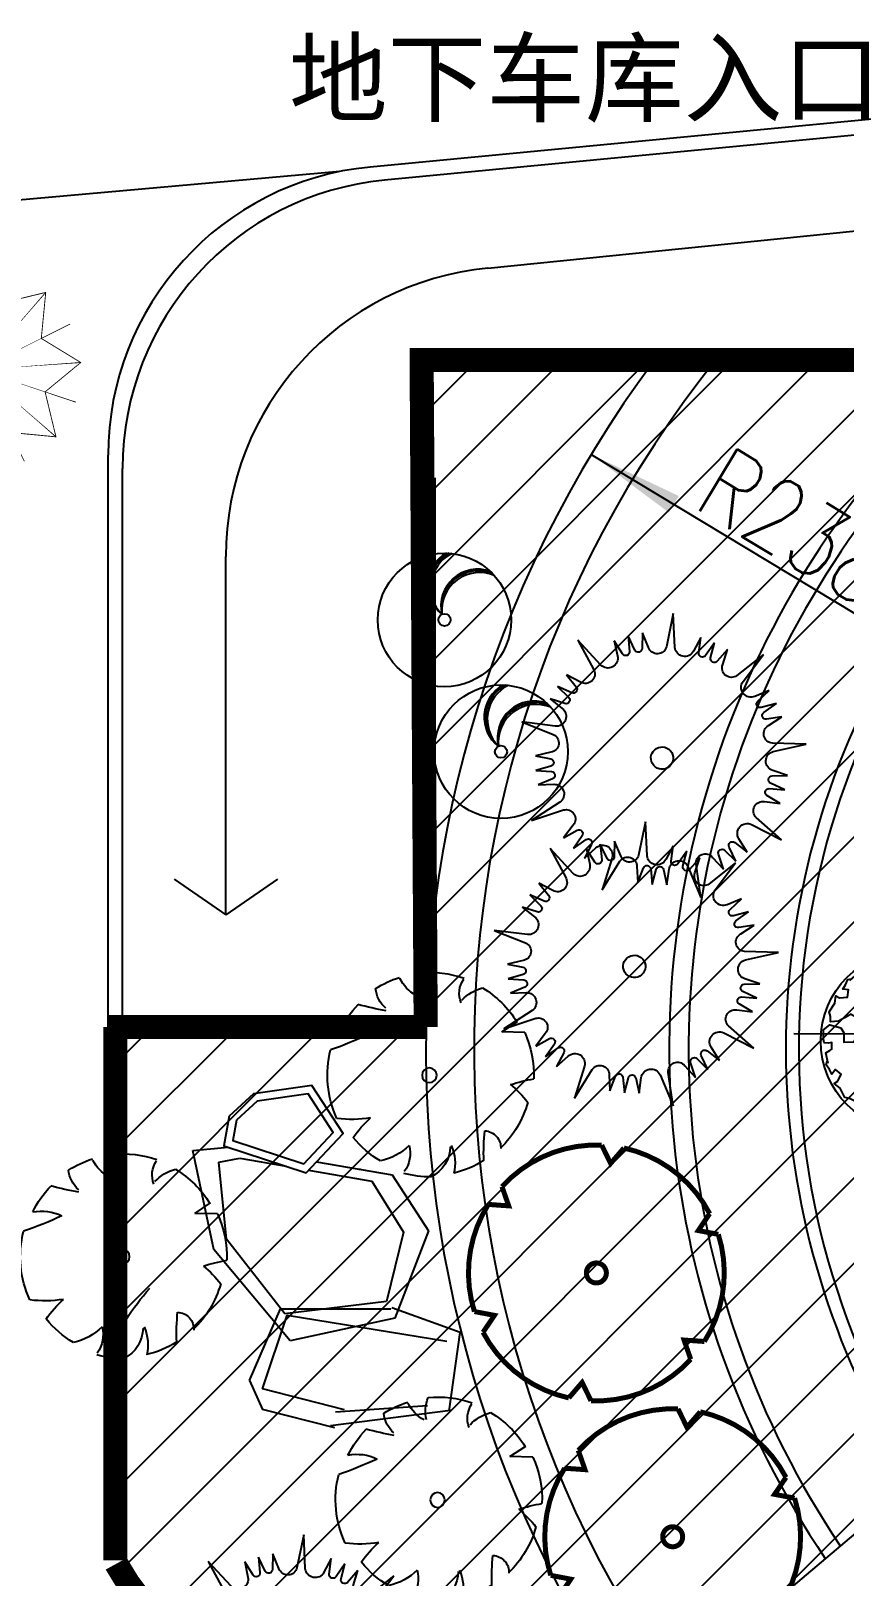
# Model space of a CAD drawing. Extents: x 116619 to 413619, y -387877 to -177877.
# Drawn here: x 233339 to 250200, y -293480 to -261460 of the extents above; entities that cross this region are included whole.
import ezdxf

# ---------------------------------------------------------------- set-up
doc = ezdxf.new("R2010")
doc.units = 0
doc.header["$LTSCALE"] = 35
doc.header["$MEASUREMENT"] = 0
doc.linetypes.add('DASH_200', pattern=[0.7, 0.5, -0.2])
doc.linetypes.add('DASH_300', pattern=[1.05, 0.75, -0.3])
doc.layers.get('0').update_dxf_attribs({"linetype": 'CONTINUOUS'})
for name, color, linetype in [('FU', 7, 'CONTINUOUS'), ('GUAN1', 22, 'CONTINUOUS'), ('LA-ROCKS', 42, 'CONTINUOUS'), ('LAYER1', 160, 'CONTINUOUS'), ('LAYER5', 23, 'CONTINUOUS'), ('LVHUA', 94, 'CONTINUOUS'), ('PUB_DIM', 3, 'CONTINUOUS'), ('STRU-02', 4, 'CONTINUOUS'), ('TREE', 84, 'CONTINUOUS'), ('YJ', 31, 'CONTINUOUS'), ('YJ1', 7, 'CONTINUOUS'), ('新路', 21, 'CONTINUOUS'), ('树', 84, 'CONTINUOUS')]:
    doc.layers.add(name, color=color, linetype=linetype)
doc.styles.add('DIM_FONT', font='SIMPLEX.shx', dxfattribs={"width": 0.8})
doc.styles.add('HZ', font='txt', dxfattribs={"bigfont": 'hztxt'})
doc.styles.add('HZKT', font='txt.shx', dxfattribs={"bigfont": 'kt64f.shx'})
doc.styles.add('STYLE3', font='simhei.ttf')

# ---------------------------------------------------------------- blocks, each defined once
blk = doc.blocks.new('A$C03D54C55')
at = {"color": 2}
for p, q in [((20007.67929664078, 36036.26572680898), (20581.51638132361, 40913.45505759888)), ((20581.51638132361, 40913.45505759888), (21243.60720097339, 36047.46075893182)), ((23831.42717797009, 35762.12449720153), (24868.83638483248, 37820.421990384)), ((24868.83638483248, 37820.421990384), (24763.9285891545, 35554.84957829799)), ((25789.268171527, 35257.88118789624), (26911.38406346469, 37228.84032624942)), ((26911.38406346469, 37228.84032624942), (26546.16450391334, 34990.43940744124)), ((27530.46394066561, 34577.32186619326), (28872.17692095412, 36405.88148472441)), ((28872.17692095412, 36405.88148472441), (28251.50924062214, 34224.46093137166)), ((30588.11441811715, 32741.87878293928), (34162.69600002149, 36109.16719981661)), ((34162.69600002149, 36109.16719981661), (31542.08614926483, 31956.01553171669)), ((33341.06064880133, 30074.01665668457), (35458.81033262533, 30983.93022927741)), ((35458.81033262533, 30983.93022927741), (33922.16442337001, 29315.83450373623)), ((34516.73251093716, 28429.26793921686), (36643.23126782395, 29217.82804279629)), ((36643.23126782395, 29217.82804279629), (34924.64047758983, 27737.87206516654)), ((35413.11075462095, 26788.71018617257), (37616.29799379657, 27327.03164137475)), ((37616.29799379657, 27327.03164137475), (35738.6488630442, 26054.92404302408)), ((36575.60683967214, 23417.25936992688), (41478.34646957568, 23699.05519939278)), ((41478.34646957568, 23699.05519939278), (36801.24842241616, 22202.05198450328)), ((39176.78883034328, 18939.76966470783), (36927.41850636712, 18649.67115451221)), ((36969.61728278527, 19603.99868588406), (39176.78883034328, 18939.76966470783)), ((36445.14545894344, 15755.4197855356), (38478.91116209727, 14751.61648574297)), ((38948.87930315606, 16825.52579697547), (36681.06501299934, 16796.50261033466)), ((36813.01008306863, 17588.34076450311), (38948.87930315606, 16825.52579697547)), ((38478.91116209727, 14751.61648574297), (36222.85347694896, 14984.05512556323)), ((39105.39363088299, 9489.948384357383), (34560.27354374263, 11349.55806426209)), ((35168.54231369439, 12425.5005427209), (39105.39363088299, 9489.948384357383))]:
    blk.add_line(p, q, dxfattribs=at)
at = {"color": 3}
for p, q in [((12890.38005909673, 34006.79333258019), (12362.03349158764, 36250.37447386474)), ((12362.03349158764, 36250.37447386474), (13737.95133300524, 34447.41188588087)), ((14714.29462421057, 34878.99647990143), (14306.97715443277, 37110.12096742162)), ((14306.97715443277, 37110.12096742162), (15466.01911644064, 35160.647774401)), ((16485.583067188, 35476.87685973919), (16338.01937363406, 37740.07127391221)), ((16338.01937363406, 37740.07127391221), (17264.75044930332, 35670.04868626024)), ((9785.004657020036, 31758.9399374671), (7089.592495070479, 35863.93909037113)), ((7089.592495070479, 35863.93909037113), (10724.58433229144, 32561.95497298584)), ((7446.490645067679, 29066.46338789008), (5878.696969872195, 30705.3187787091)), ((5878.696969872195, 30705.3187787091), (7919.199031767901, 29715.28073125909)), ((5637.356835295737, 25629.36212308012), (3790.473724270414, 27008.43036183191)), ((3790.473724270414, 27008.43036183191), (6003.409953161346, 26511.70383056533)), ((6473.915076397534, 27469.89818093774), (4727.752615843201, 28917.22007372818)), ((4727.752615843201, 28917.22007372818), (6868.727484070376, 28168.8547794905)), ((4703.393575507391, 21911.3096889279), (-0.0545263298554346, 23323.34393831744)), ((-0.0545263298554346, 23323.34393831744), (4906.985249392746, 23130.40506820503)), ((2388.242904807383, 18593.26287418633), (4587.742360515404, 19146.45917238691)), ((4642.67847693467, 18345.58515793376), (2388.242904807383, 18593.26287418633)), ((2655.936070523137, 16483.68702727876), (4777.057909841358, 17286.5980701521)), ((4923.894700127566, 16497.38572804636), (2655.936070523137, 16483.68702727876)), ((3164.885160285223, 14418.99801707506), (5179.38232110464, 15460.93140700553)), ((5466.127681358164, 14549.72403640288), (3164.885160285223, 14418.99801707506)), ((2629.899951086845, 9159.553446275473), (6512.929218578327, 12165.93806503783)), ((7140.588352958264, 11101.19061870093), (2629.899951086845, 9159.553446275473)), ((33019.25510396426, 9251.108354627271), (34283.0884181748, 7323.536880772735)), ((7499.879427561187, 7071.26912857662), (8829.20603704115, 8908.853076408326)), ((9386.081437162007, 8330.660242956888), (7499.879427561187, 7071.26912857662)), ((9060.953505704587, 5627.310123834643), (10169.72583385344, 7605.806503495201)), ((10789.50525601424, 7095.619643827144), (9060.953505704587, 5627.310123834643)), ((32749.48982930559, 5850.429534703551), (30993.58754953872, 7285.919410638395)), ((31603.64709163886, 7807.689972289081), (32749.48982930559, 5850.429534703551)), ((34283.0884181748, 7323.536880772735), (32373.49905303431, 8547.175902928226)), ((10777.9876413625, 4372.812749659177), (11651.44012392109, 6465.873847838724)), ((12456.8126214114, 5952.164869766566), (10777.9876413625, 4372.812749659177)), ((13748.8709986482, -0.03740153217222542), (14790.97720858583, 4798.949930742616)), ((27025.30196966889, 4909.768416364619), (28154.1684896018, 130.4457500966964)), ((31056.39013753099, 4563.812529321003), (29477.55836215589, 6192.036784473166)), ((30143.66754569316, 6640.049864104716), (31056.39013753099, 4563.812529321003)), ((15956.19846660126, 4386.757580837701), (13748.8709986482, -0.03740153217222542)), ((18821.81499962468, 1530.606468147831), (18658.96206848224, 3792.752113949507)), ((19457.20856360572, 3707.783314169152), (18821.81499962468, 1530.606468147831)), ((20945.82607962719, 1427.908771707269), (20523.44200163323, 3656.230043574702)), ((21326.16237595874, 3663.790768077131), (20945.82607962719, 1427.908771707269)), ((23067.52590639674, 1570.59629712248), (22391.235586763, 3735.418553930183)), ((23338.39247919545, 3859.578108467045), (23067.52590639674, 1570.59629712248)), ((28154.1684896018, 130.4457500966964), (25867.73856463585, 4476.536288310017))]:
    blk.add_line(p, q, dxfattribs=at)
at = {"color": 2}
for centre, major_axis, ratio, start_param, end_param in [((18583.80190607464, 36245.72506373213), (-1017.668914035831, 1017.668914035831), 0.9999999999999952, 1.196911905245726, 3.780933461381069), ((22578.35450282639, 36275.16131049482), (957.443967286326, 957.4439672863259), 0.9999999999999889, 2.525162394228837, 5.109183950364173), ((25312.25002691217, 35529.45944154885), (-388.1372554579132, 388.1372554579132), 0.9999999999999364, 0.7391260110211841, 3.409432069634918), ((27087.90980568844, 34902.04774407088), (-388.1372554578966, 388.1372554578967), 0.9999999999999639, 0.6236624069953924, 3.293968465609102), ((29631.99892189827, 33817.58468841738), (1369.68217098162, 441.8945436250688), 0.999999999999947, 2.542891848259051, 5.126913404394418), ((32710.92499608116, 31272.48524624284), (1334.576153672658, 228.7015326473222), 0.9999999999999747, 2.442710964224524, 5.02673252035981), ((34325.88254849648, 28943.93030425336), (-540.7888339404768, 94.06644052991854), 0.999999999999771, -0.5721839466794949, 2.098122111934228), ((35282.82438958657, 27321.93295503664), (-388.1372554580055, 388.1372554580056), 0.999999999999999, -0.0744692938021867, 2.595836764811505), ((36534.63030452188, 24855.87709564739), (-1017.668914035955, 1017.668914035955), 0.9999999999999758, -0.1993514963497172, 2.384670059785596), ((37257.26612757394, 20927.12227915856), (957.4439672868516, 957.4439672868515), 0.999999999999926, 1.128898992633824, 3.712920548769102), ((36997.62912128889, 18105.27100048825), (388.1372554580634, 388.1372554580634), 0.9999999999998797, 0.9136589362206513, 3.583964994834356), ((36688.08930202333, 16247.63858572341), (388.1372554578797, 388.1372554578795), 0.9999999999999735, 0.798195332194643, 3.468501390808378), ((36061.87811581275, 13553.88486636418), (-1017.668914035992, 1017.668914035992), 0.9999999999999977, -0.8974831971473133, 1.686538358987989), ((34090.09435492508, 10079.78271744307), (957.4439672864697, 957.4439672864696), 0.9999999999999876, 0.4307672918354402, 3.014788847970741)]:
    blk.add_ellipse(centre, major_axis=major_axis, ratio=ratio, start_param=start_param, end_param=end_param, dxfattribs=at)
at = {"color": 3}
for centre, major_axis, ratio, start_param, end_param in [((11600.69699258052, 33594.34274289967), (-957.4439672864697, 957.44396728647), 0.9999999999999809, 1.652497768231767, 4.236519324367111), ((14174.31038875322, 34780.41613903013), (388.1372554578901, 388.13725545789), 0.9999999999999701, 3.008054038613407, 5.67836009722706), ((15937.83716046516, 35441.16299944522), (388.1372554578763, 388.1372554578762), 0.99999999999999, 2.892590434588466, 5.562896493202054), ((8559.613427787088, 31004.14435420773), (1017.668914035628, 1017.668914035628), 0.9999999999999847, 3.465839932838512, 6.04986148897383), ((6123.629375124408, 27047.28608263453), (-388.1372554578255, 388.1372554578255), 0.9999999999999789, 2.135389412616291, 4.805695471229954), ((7049.849363872141, 28687.02070157154), (543.2412223088583, 78.6767598054009), 0.9999999999998318, 4.232291942588258, 6.902598001202007), ((4914.520417460823, 24484.41434521496), (957.4439672865457, 957.4439672865454), 0.999999999999996, 3.92142579582442, 6.505447351959725), ((4249.862682471983, 20545.43642751133), (414.1720854201381, 1378.318367014293), 0.9999999999999796, 3.67048054342153, 6.25450209955685), ((4582.734684915224, 17799.95909555507), (388.1372554577881, 388.137255457788), 0.9999999999997212, 4.288853836183919, 6.959159894797629), ((4927.210105656268, 15948.48676991771), (-508.7032729704288, 206.2087248827968), 0.9999999999998354, 2.433242753064499, 5.103548811678137), ((5648.361105541961, 13208.01286029356), (-1228.409867716934, 569.5674656107337), 0.9999999999999427, 2.69752031926936, 5.281541875404657), ((7671.129941406165, 9763.346958134964), (1392.9325673747, 361.9929556447847), 0.9999999999999623, -0.8899378759119072, 1.694083680223398), ((9690.883500804834, 7874.155303062696), (388.1372554578748, 388.1372554578747), 0.9999999999999892, 4.986985536980665, 7.657291595594427), ((11144.87045325132, 6677.269748713356), (388.1372554580927, 388.1372554580927), 0.9999999999999811, 5.10244914100656, 7.772755199620164), ((28434.9483589232, 5199.935772303026), (-1311.915416138421, 591.7583781311658), 0.9999999999999496, 4.325910999360869, 6.9099325554962), ((30646.16547268975, 6860.950048605795), (-547.8782758325888, 33.62221020728227), 0.9999999999998171, 4.088345613468833, 6.75865167208263), ((32077.34983072498, 8085.010676765174), (547.475350837016, 39.64591245909769), 0.9999999999998272, 0.9286357006913444, 3.598941759305084), ((13458.84684313912, 5041.491866173048), (-957.4439672867335, 957.4439672867335), 0.9999999999999912, 3.74689287062514, 6.330914426760438), ((17222.56623098507, 3702.93543837691), (-7.148085725427763, 1439.183428914003), 0.9999999999999766, -1.513315159394842, 1.070706396740481), ((24691.36454975102, 3806.057296773826), (-1185.381084556509, 654.4230935437564), 0.9999999999999609, 4.164063790294161, 6.748085346429477), ((19984.13620983517, 3554.003231623676), (388.1372554577768, 388.1372554577767), 0.9999999999999962, 5.685117237779023, 8.355423296392733), ((21867.29803967301, 3571.740501343738), (-388.137255458171, 388.1372554581711), 0.9999999999999292, 4.229784515009523, 6.900090573623283)]:
    blk.add_ellipse(centre, major_axis=major_axis, ratio=ratio, start_param=start_param, end_param=end_param, dxfattribs=at)
at = {"extrusion": (0, 0, -1)}
blk.add_ellipse((20772.26998776448, 19854.31896274391), major_axis=(1145.512985522212, 1145.512985522212), ratio=0.9999999999999927, dxfattribs=at)
at = {"color": 2, "style": 'HZ', "flags": 1}
for tag, p, height in [('AMOUNT', (20772.26998776448, 19692.31896274409), 97.19999999995343), ('TYPE', (20772.26998776448, 19206.31896274356), 97.20000000001164), ('SCALE', (20772.26998776448, 19530.3189627442), 97.20000000001164), ('LNAME', (20772.26998776448, 19854.31896274391), 97.20000000001164), ('HNAME', (20772.26998776448, 19368.31896274438), 97.19999999995343)]:
    blk.add_attdef(tag, p, '', height=height, dxfattribs=at)
blk = doc.blocks.new('U_D0QGS')
at = {"layer": 'STRU-02', "color": 3, "xscale": 0.154678545, "yscale": 0.154678545, "zscale": 0.154678545}
blk.add_blockref('A$C03D54C55', (-2921.880306993713, -3320.268119789253), dxfattribs=at)
at = {"flags": 9}
for tag in ['YSIZE', 'XSIZE']:
    blk.add_attdef(tag, (0, 0), '', height=0.5, dxfattribs=at)
blk = doc.blocks.new('树-广玉兰')
at = {"const_width": 100}
for points in [[(224.4120634550345, 2547.700072953478), (-2.91038304567337e-10, 2207.140742298856), (-224.4120634556748, 2547.700072952779, 0.2213846810703357), (-2094.16695267288, 1468.196584345074), (-1911.43995255843, 1103.570371150097), (-2318.579016128206, 1079.503488608985, 0.2213846810700955), (-2318.579016128264, -1079.503488608112), (-1911.43995255843, -1103.570371149224), (-2094.166952672822, -1468.196584344201, 0.2213846810699886), (-224.4120634556748, -2547.700072952779), (-2.91038304567337e-10, -2207.140742298856), (224.4120634550927, -2547.700072952779, 0.2213846810701095), (2094.166952672938, -1468.196584344318), (1911.439952558489, -1103.570371149341), (2318.579016128264, -1079.503488608229, 0.2213846810700955), (2318.579016128322, 1079.503488608869), (1911.439952558489, 1103.570371149981), (2094.16695267288, 1468.196584344958, 0.2213846810701125)], [(-199.9999999994179, 5.820766091346741e-10, 1), (200.0000000005821, 5.820766091346741e-10, 1)]]:
    blk.add_lwpolyline(points, format="xyb", close=True, dxfattribs=at)
blk = doc.blocks.new('U_B7ENH')
for radius in [1500, 137.499627233306]:
    blk.add_circle((0, 0), radius)
for centre, radius, start, end in [((447.2719736177314, 779.4948573568763), 826.1195642789266, 119.373353582441, 232.2456101213852), ((487.7636441149516, 757.096651881544), 834.4566440402853, 117.6013562728068, 229.1042179160959), ((544.6233809912264, 728.9224824745215), 852.6005496197787, 116.618063149671, 224.9727659142338), ((746.2906156206955, 312.6539231977549), 826.1195642789266, 70.15153792255175, 193.0347361383394), ((763.5049388050429, 269.7013672147223), 834.4566440402853, 67.81089831763747, 189.8933439330501), ((789.7502133433991, 211.9259480139845), 852.6005496197787, 67.22839121263785, 185.761891931188)]:
    blk.add_arc(centre, radius, start, end)
at = {"style": 'DIM_FONT', "width": 0.8, "flags": 9}
for tag in ['YSIZE', 'XSIZE']:
    blk.add_attdef(tag, (0, 0), '', height=0.5, dxfattribs=at)
blk = doc.blocks.new('U_B7RQU')
blk.add_blockref('U_B7ENH', (0, 0))
at = {"width": 0.8, "flags": 9}
for tag in ['YSIZE', 'XSIZE']:
    blk.add_attdef(tag, (0, 0), '', height=0.5, dxfattribs=at)
blk = doc.blocks.new('U_B7ZVJ')
blk.add_blockref('U_B7RQU', (0, 0))
at = {"flags": 9}
for tag in ['YSIZE', 'XSIZE']:
    blk.add_attdef(tag, (0, 0), '', height=0.5, dxfattribs=at)
blk = doc.blocks.new('A$C141A55DA')
at = {"layer": 'GUAN1', "xscale": 0.0009225216, "yscale": 0.0009225216, "zscale": 0.0009225216}
blk.add_blockref('U_B7ZVJ', (1.383772276687523, 1.383787750302872), dxfattribs=at)
blk = doc.blocks.new('M_F13')
for p, q in [((-515.1862775585669, 179.497036884386), (-397.3273588397005, 192.8007087845654)), ((-484.1707726325494, 239.3635604351966), (-484.1707726325494, 239.3635604351966)), ((-397.3273588397005, 192.8007087845654), (-484.1707726325494, 239.3635604351966))]:
    blk.add_line(p, q)
blk.add_circle((-3.124356323995016, 3.122764844410995), 38.19129419894237)
for centre, radius, start, end in [((-8.366491272492567, 3.426213290907981), 532.1830287655648, 89.33214789761615, 114.3856376375889), ((-325.4140871285308, 399.2104523212729), 130.0053747879539, 343.6554930631364, 39.75999905221702), ((-174.7510699382728, 449.0992219469845), 193.0394698033984, 352.0774890396579, 26.61284375673618), ((-84.56230609322301, 589.4586796650692), 201.8433641199807, 304.1868289016925, 338.5411029521464), ((-8.366491272492567, 3.426213290907981), 530.635912621629, 62.87665481919286, 77.70213155929174), ((-8.366491272492567, 3.426213290907981), 526.717709094641, 126.0750832653475, 153.6245397522663), ((-355.5003343913286, 207.8080208276788), 224.403476599897, 48.5203254456983, 80.51513420599325), ((79.86628706235024, 476.3367862375235), 153.6894522377071, 315.8453936709736, 359.7650517005484), ((-244.3907489811299, 1929.23720569768), 1632.167053856146, 285.4397484795938, 290.7099380494143), ((-8.366491272492567, 3.426213290907981), 523.3081512775127, 31.40983736236552, 49.47524964655826), ((411.9486994804647, 44.08673669176824), 233.5512010930507, 83.53226198880667, 121.6543979234022), ((958.8282334270953, 2090.854452699206), 1965.482605593802, 250.0864889084941, 256.3451059776773), ((-8.366491272492567, 3.426213290907981), 536.5325998408181, 160.8426086360242, 187.2750049578882), ((-8.366491272492567, 3.426213290907981), 533.5852264281983, 340.3307323359838, 19.42996586111129), ((-610.1709703373417, -941.8811506774291), 880.120823157168, 77.37282204331454, 85.464893159638), ((-4.509560895889081, -499.5216754744943), 586.7160784787773, 134.7781732768324, 147.3314664882382), ((-8.366491272492567, 3.426213290907981), 524.2458075739542, 200.8102967799917, 231.4391627845076), ((357.6164668545061, 465.0542429203251), 655.5885988104213, 266.7454952844627, 282.0146256256703), ((-0.1343107446045906, -630.5382491610344), 545.230109940777, 39.65358745448385, 53.99299145650343), ((-250.9462972172714, -395.6289919717128), 87.2136964104515, 97.74104035208522, 188.8107453020594), ((-1350.450460115571, -519.14793294827), 1107.830682670651, 2.946463605808077, 10.92381386573493), ((-8.366491272492567, 3.426213290907981), 514.0723757636953, 305.3940385052633, 326.2463764496025), ((124.9841737184488, -442.2467953651558), 220.2945284226358, 160.600850515773, 199.3991494842191), ((100.2743666530096, -356.5412966543881), 177.912621491226, 186.1911535261988, 248.4951689965226), ((295.5747862085336, -375.7284358642501), 163.4501424661077, 170.6313753688686, 220.6278158106918), ((325.3933213488563, -117.6562043841968), 300.1513038858919, 230.4582328344403, 263.1092801234542), ((-8.366491272492567, 3.426213290907981), 521.8934893924253, 243.1498330697507, 261.8356210533511), ((-8.366491272492567, 3.426213290907981), 527.2859582375127, 274.7236248562025, 290.327701486811)]:
    blk.add_arc(centre, radius, start, end)
at = {"width": 0.8, "flags": 9}
for tag, p in [('XSIZE', (-62.48718857030872, 12.49105406600211)), ('YSIZE', (9.373079929115192, 6.245527033001053))]:
    blk.add_attdef(tag, p, '', height=0.2, dxfattribs=at)
blk = doc.blocks.new('大红花')
for points in [[(-1289.417146735264, 1286.778216113169), (-1114.937121378513, 1441.737029085642), (-1029.799755067121, 1392.582947721246), (-987.2310718852314, 1368.005907039049), (-861.5698099874644, 1437.982564884886), (-913.2642138672745, 1496.120263186174), (-952.2924304717671, 1575.770864978847), (-894.1167998807723, 1627.592719821849), (-722.7618146756649, 1727.771934824421), (-561.4285227067521, 1662.918035703195), (-498.5636105597005, 1427.511899785612), (-560.0485612940029, 1321.016841219978), (-731.634692907006, 1220.437268829563), (-610.594150142766, 1036.852987728787), (-366.3525595020255, 1066.659181173316), (-145.5791043943245, 1252.008120431572), (-147.8081719815018, 1395.822294440302), (-190.3768551371977, 1420.3993351225), (-275.514221474783, 1469.553416486895), (-403.2202709418707, 1543.284538533488), (-494.1271714178365, 1681.179232848524), (-402.3242983774035, 1741.878310512118), (-331.7136268927934, 1814.81271145866), (-112.2047044114661, 1801.780666997081), (34.6487590683173, 1859.52200155997), (40.23401324122824, 1770.887782830403), (131.1409137171941, 1632.99308854156), (277.7632307628883, 1690.334065768991), (229.6092934866683, 1803.545325259336), (339.4793279312798, 1797.229481696275), (461.600123304037, 1812.132578457829), (513.0633807759514, 1753.594522794891)], [(465.5123305874658, 1764.540969693633), (686.9506118255449, 1690.916241763342), (686.9506118255449, 1592.608079034551), (686.9506118255449, 1543.453997670156), (810.382806162328, 1469.616481507263), (834.8843278614586, 1543.453997670156), (884.349664127898, 1617.078725600448), (958.3165221982417, 1592.608079034551), (1130.751759933286, 1494.299916305761), (1155.25328173719, 1322.154237414077), (982.8180438973723, 1150.008558522393), (859.8481424287675, 1150.008558522393), (686.9506118255449, 1248.316721251183), (588.4822320560706, 1051.700395793603), (736.4159480919843, 855.0840703360227), (1007.319565596503, 756.5631193746303), (1130.751759933286, 830.4006355375241), (1130.751759933286, 879.5547169019192), (1130.751759933286, 977.8628796307094), (1130.751759933286, 1125.325123723895), (1204.71861800363, 1273.000156049682), (1303.186997773104, 1223.846074685287), (1401.655377542578, 1199.162639886788), (1500.123757207279, 1002.546314429208), (1623.555951544062, 904.2381517004178), (1549.589093578492, 855.0840703360227), (1475.622235508148, 707.4090380102352), (1598.592136976753, 609.100875281445), (1672.558995047097, 707.4090380102352), (1722.024331313536, 609.100875281445), (1795.99118938388, 510.7927125526548), (1771.027374816571, 436.9551963897611)], [(-1753.127203868258, -471.916669818449), (-1800.085459749585, -243.3331289418784), (-1714.948093438194, -194.1790475774833), (-1672.379410256304, -169.6020068952857), (-1670.15034269532, -25.78783287345868), (-1746.346268274261, -41.48765072196693), (-1834.839821145193, -35.46177687268209), (-1850.631048624542, 40.83072453621571), (-1851.711301154479, 239.3181022806748), (-1714.87953098947, 346.6098820380357), (-1479.579381002601, 283.3494250121366), (-1418.094430268298, 176.8543664334065), (-1416.783031278079, -22.03336868579936), (-1197.274108744365, -9.00132430280064), (-1100.966234139538, 217.4211945862116), (-1151.096396536355, 501.29108480586), (-1276.757658460316, 571.2677426647933), (-1319.326341616012, 546.6907019825958), (-1404.463707953597, 497.5366206182007), (-1532.169757420685, 423.805498571608), (-1697.043515966994, 414.0251605346639), (-1703.709022696035, 523.8783195757496), (-1731.5667309809, 621.4961553207904), (-1610.526188164273, 805.080436303695), (-1587.104919021273, 961.1299336084703), (-1507.552806882792, 921.6497962563953), (-1342.679048336482, 931.4301342933395), (-1319.026632759393, 1087.079274236465), (-1441.147428105956, 1101.982370998019), (-1380.742729927784, 1193.974690176845), (-1332.588792625371, 1307.18594966719), (-1256.161720586148, 1322.485410154048)], [(1756.731750777202, 483.6088372769955), (1803.690006684723, 255.0252963873281), (1718.552640373331, 205.871215022933), (1675.983957191442, 181.2941743407355), (1673.754889630458, 37.48000031890842), (1749.950815209399, 53.17981816741667), (1838.444368106524, 47.15394433122856), (1854.235595559679, -29.13855709076597), (1855.31584811581, -227.6259348352251), (1718.484077924608, -334.917714592586), (1483.183927911545, -271.6572575666869), (1421.698977177242, -165.1621989879568), (1420.38757823941, 33.7255361312491), (1200.878655679502, 20.69349174825038), (1104.570781074675, -205.7290271407619), (1154.700943497686, -489.5989173604103), (1280.362205395453, -559.5755752193436), (1322.930888577343, -534.998534537146), (1408.068254888734, -485.8444531727509), (1535.774304382016, -412.1133311261583), (1700.648062875938, -402.3329930892141), (1707.313569631173, -512.1861521172032), (1735.171277916037, -609.8039878753407), (1614.130735125604, -793.3882688582453), (1590.709465930217, -949.4377661630206), (1511.157353817929, -909.9576288109456), (1346.28359527162, -919.7379668478898), (1322.63117969453, -1075.387106777918), (1444.751975041094, -1090.290203539473), (1384.347276862922, -1182.282522718298), (1336.193339586702, -1295.493782208643), (1259.766267521285, -1310.793242708598)], [(-461.9077836785218, -1752.848802274377), (-683.3460649166009, -1679.224074344085), (-683.3460649166009, -1580.915911615295), (-683.3460649166009, -1531.7618302509), (-806.778259253384, -1457.924314088006), (-831.2797809525146, -1531.7618302509), (-880.745117218954, -1605.386558181192), (-954.7119752892977, -1580.915911615295), (-1127.147213024342, -1482.607748886505), (-1151.648734828246, -1310.462069994821), (-979.2134969884282, -1138.316391103137), (-856.2435955198234, -1138.316391103137), (-683.3460649166009, -1236.624553831927), (-584.8776851471266, -1040.008228374347), (-732.8114011830403, -843.3919029167664), (-1003.715018687559, -744.870951955374), (-1127.147213024342, -818.7084681182678), (-1127.147213024342, -867.8625494826629), (-1127.147213024342, -966.1707122114531), (-1127.147213024342, -1113.632956304638), (-1201.114071094686, -1261.307988630426), (-1299.58245086416, -1212.153907266031), (-1398.050830633634, -1187.470472467532), (-1496.519210298335, -990.8541470099517), (-1619.951404635118, -892.5459842811615), (-1545.984546669548, -843.3919029167664), (-1472.017688599204, -695.7168705909789), (-1594.987590067809, -597.4087078621887), (-1668.954448138153, -695.7168705909789), (-1718.419784404592, -597.4087078621887), (-1792.386642474936, -499.1005451333986), (-1767.422827907627, -425.2630289705048)], [(1293.021693696595, -1275.086048772493), (1118.541668339843, -1430.044861744966), (1033.404302028452, -1380.890780380571), (990.8356188727557, -1356.313739698373), (865.1743569487953, -1426.29039754421), (916.8687608547989, -1484.428095845498), (955.8969774330981, -1564.078697638171), (897.7213468421032, -1615.900552481173), (726.3663616369959, -1716.079767509938), (565.033069668083, -1651.225868362519), (502.1681575210314, -1415.819732444936), (563.6531082553338, -1309.324673879302), (735.2392398683369, -1208.745101488887), (614.1986971302904, -1025.160820414305), (369.9571064633565, -1054.96701383264), (149.1836513556555, -1240.315953090896), (151.4127189428327, -1384.13012712582), (193.9814020985286, -1408.707167808017), (279.1187684361139, -1457.861249172412), (406.8248179032016, -1531.592371219005), (497.7317183791674, -1669.487065507848), (405.9288453387344, -1730.186143171442), (335.3181738541243, -1803.120544117985), (115.809251372797, -1790.088499656405), (-31.04421210698638, -1847.829834219294), (-36.62946627989731, -1759.195615515921), (-127.5363667558631, -1621.300921227077), (-274.1586838015573, -1678.641898428315), (-226.0047465253374, -1791.85315791866), (-335.8747809699489, -1785.537314355599), (-457.995576342706, -1800.440411117153), (-509.458833788427, -1741.902355454215)]]:
    blk.add_lwpolyline(points)
blk.add_lwpolyline([(71.17651874616422, -103.9524868511871), (-101.2587190936538, 68.1931920404968), (95.67804044529476, 191.1847895677856), (145.1433767117342, -5.431535889794759)], close=True)
for points, const_width in [([(52.22793539471604, 25.6355458605758, 1), (108.6168166151983, 25.6355458605758, 1)], 56.38888122048229), ([(57.86682350628689, 25.6355458605758, 1), (102.9779285036275, 25.6355458605758, 1)], 45.11110497114714)]:
    blk.add_lwpolyline(points, format="xyb", close=True, dxfattribs=dict(const_width=const_width))
blk.add_circle((1.802273454472015, 5.846083709628147), 1909.72868711282)
blk = doc.blocks.new('U_B52PQF')
blk.add_blockref('大红花', (-80.42237600495719, -25.6355458605758))
at = {"style": 'HZKT', "flags": 9}
for tag in ['YSIZE', 'XSIZE']:
    blk.add_attdef(tag, (0, 0), '', height=0.5, dxfattribs=at)
blk = doc.blocks.new('A$C3AEA40F2')
at = {"layer": 'LVHUA', "xscale": 0.0009792000000000002, "yscale": 0.0009792000000000002, "zscale": 0.0009792000000000002}
blk.add_blockref('U_B52PQF', (1.947003350185696, 1.889382357439899), dxfattribs=at)
blk = doc.blocks.new('U_B19BKZ')
at = {"layer": 'LAYER1', "color": 96}
for points, const_width in [([(-772.4446260187688, -890.3892816192529), (-721.4080333997263, -360.5802924441523), (-1175.801132078006, -83.39946577957016), (-765.0812823691122, 255.1437424701144), (-890.3892816195075, 772.4446260193217), (-360.580292444396, 721.4080334002647), (-83.39946577984665, 1175.801132078574), (255.1437424698815, 765.0812823696469), (772.4446260190598, 890.3892816200532), (721.4080334000028, 360.5802924449526), (1175.801132078297, 83.39946578039962), (765.0812823694105, -255.1437424693286), (890.3892816198058, -772.4446260185068), (360.5802924447053, -721.4080333994643), (83.39946578014496, -1175.801132077759), (-255.1437424695869, -765.0812823688757), (-772.4446260187688, -890.3892816192529)], 10), ([(-181.0865000437298, 394.6924250650336), (1.455191522836685e-10, 3.92901711165905e-10)], 20), ([(151.0421980839528, 407.1371824089292), (1.455191522836685e-10, 3.92901711165905e-10)], 20), ([(394.6924250647862, 181.0865000442718), (1.455191522836685e-10, 3.92901711165905e-10)], 20), ([(-407.1371824083908, 151.0421980841929), (1.455191522836685e-10, 3.92901711165905e-10)], 20), ([(-394.6924250644952, -181.086500043486), (1.455191522836685e-10, 3.92901711165905e-10)], 20), ([(-151.0421980836691, -407.137182408158), (1.455191522836685e-10, 3.92901711165905e-10)], 20), ([(407.1371824086818, -151.0421980834071), (1.455191522836685e-10, 3.92901711165905e-10)], 20), ([(181.0865000440208, -394.6924250642478), (1.455191522836685e-10, 3.92901711165905e-10)], 20)]:
    blk.add_lwpolyline(points, dxfattribs=dict(at, const_width=const_width))
for points in [[(-30.72423353833801, 433.1633091287367, 3.683984453754672, 10, 0), (-83.39946577984665, 1175.801132078574, 10, 10, 0)], [(1.600710675120354e-10, 4.074536263942719e-10, 0, 10, 0), (372.9085535460763, 1118.214194053115, 10, 10, 0)], [(1.527951098978519e-10, 4.220055416226387e-10, 0, 10, 0), (-527.0106724587968, 1054.383006408927, 10, 10, 0)], [(284.5673993641758, 328.0180271280842, 3.683984453754907, 10, 0), (772.4446260190598, 890.3892816200532, 10, 10, 0)], [(-328.0180271275312, 284.5673993644305, 3.683984453754849, 10, 0), (-890.3892816195075, 772.4446260193217, 10, 10, 0)], [(1.382431946694851e-10, 4.074536263942719e-10, 0, 10, 0), (-1118.214194052569, 372.9085535463091, 10, 10, 0)], [(1.600710675120354e-10, 4.074536263942719e-10, 0, 10, 0), (1054.383006408665, 527.0106724593497, 10, 10, 0)], [(1.309672370553017e-10, 4.074536263942719e-10, 0, 10, 0), (-1054.38300640836, -527.0106724585348, 10, 10, 0)], [(1.309672370553017e-10, 3.92901711165905e-10, 0, 9.999999999999998, 0), (-372.9085535457707, -1118.214194052314, 9.999999999999998, 9.999999999999998, 0)], [(1.527951098978519e-10, 3.92901711165905e-10, 0, 10, 0), (1118.21419405286, -372.9085535455233, 10, 10, 0)], [(1.527951098978519e-10, 3.92901711165905e-10, 0, 10, 0), (527.0106724590951, -1054.383006408098, 10, 10, 0)], [(433.1633091284966, 30.72423353888735, 3.683984453754978, 10, 0), (1175.801132078297, 83.39946578039962, 10, 10, 0)], [(-433.1633091282056, -30.72423353805789, 3.683984453754978, 10, 0), (-1175.801132078006, -83.39946577957016, 10, 10, 0)], [(-284.5673993638957, -328.0180271272984, 3.68398445375506, 10, 0), (-772.4446260187688, -890.3892816192529, 10, 10, 0)], [(328.0180271278441, -284.5673993636301, 3.683984453755023, 10, 0), (890.3892816198058, -772.4446260185068, 10, 10, 0)], [(30.72423353863633, -433.1633091279509, 3.683984453754921, 10, 0), (83.39946578014496, -1175.801132077759, 10, 10, 0)]]:
    blk.add_lwpolyline(points, format="xyseb", dxfattribs=at)
at = {"flags": 9}
for tag in ['YSIZE', 'XSIZE']:
    blk.add_attdef(tag, (0, 0), '', height=0.5, dxfattribs=at)
blk = doc.blocks.new('A$C225B288B')
at = {"layer": 'LAYER1', "xscale": 0.0018, "yscale": 0.0018, "zscale": 0.0018}
blk.add_blockref('U_B19BKZ', (2.13191879975966, 2.131932793479791), dxfattribs=at)
blk = doc.blocks.new('_ARROW')
blk.add_solid([(0, 0), (-1, 0.1), (-1, -0.1)])

msp = doc.modelspace()

# ---------------------------------------------------------------- hatches: boundary and pattern name
h = msp.add_hatch()
h.set_pattern_fill('ANSI31', color=256, scale=10000, style=0)
h.set_pattern_definition([(45, (0, 0), (-883.8834764831844, 883.8834764831845), [])])
h.paths.add_polyline_path([(236966.8906804842, -300379.5818405207), (245580.5499667004, -300379.5818405207), (245580.5499667004, -304519.5818405207), (236966.8906804842, -304519.5818405207)], flags=16)
h.paths.add_polyline_path([(279020.709975531, -268289.8483860219), (276120.1891458838, -268289.8483860219), (276120.1891458839, -274089.8483860238), (279020.7099755313, -274089.8483860237)], flags=16)
edge = h.paths.add_edge_path()
edge.add_line((276340.9290412129, -304679.5818405189), (279040.4866071889, -304679.5818405187))
edge.add_line((279040.4866071889, -304679.5818405187), (279040.4866071665, -268279.5818404977))
edge.add_line((279040.4866071665, -268279.5818404977), (241440.4866197506, -268278.8939743255))
edge.add_line((241440.4866197506, -268278.8939743255), (241524.684223327, -282103.403305457))
edge.add_line((241531.6832244877, -282103.403305457), (234940.5499667004, -282103.403305457))
edge.add_line((235090.5499667004, -293152.9041258792), (235090.5499667004, -282103.403305457))
edge.add_arc((239503.4084698582, -290819.1292220159), 5009.883529452485, 208.6992558960674, 240.9000647453393, ccw=False)
edge.add_line((236940.5499667004, -304633.6736457556), (279040.4866071889, -304633.673645753))
edge.add_line((273040.9657775193, -270679.5818404977), (275720.189145884, -270679.5818404977))
edge.add_line((273040.9657775193, -270679.5818404977), (273040.9657775193, -268261.1876349944))

# ---------------------------------------------------------------- linework, layer by layer
for p, q in [((234940.5499667004, -282103.403305457), (234940.5499667004, -270253.5264460879)), ((235240.5499667004, -282103.403305457), (235240.5499667004, -270526.2298639774)), ((241422.4845626477, -278932.0274438804), (241422.4845626477, -270718.7326741008)), ((241722.4845626477, -278932.0274438804), (241722.4845626477, -270718.7326741008))]:
    msp.add_line(p, q)
at = {"linetype": 'DASH_200', "const_width": 500}
msp.add_lwpolyline([(276340.9290412129, -304679.5818405189), (279040.4866071889, -304679.5818405187), (279040.4866071665, -268279.5818404977), (279040.4866071665, -268279.5818404977), (241440.4866197506, -268278.8939743255), (241524.684223327, -282103.403305457)], dxfattribs=at)
at = {"linetype": 'DASH_300', "const_width": 500}
for points in [[(241531.6832244877, -282103.403305457), (234940.5499667004, -282103.403305457)], [(235090.5499667004, -293152.9041258792), (235090.5499667004, -282103.403305457)]]:
    msp.add_lwpolyline(points, dxfattribs=at)
msp.add_lwpolyline([(234940.5499667001, -288874.7097955846, -0.08161639409274132), (235802.7370075576, -287516.785303851)], format="xyb")
msp.add_lwpolyline([(237066.9298043425, -295196.6290439651, -0.141434445209879), (235108.9771066517, -293224.9359417558, -0.141434445209879)], format="xyb", dxfattribs=at)
for centre, start, end in [((240940.5499667004, -270253.5264460879), 95.45761104090508, 180.0000000000001), ((241240.5499667004, -270526.2298639774), 95.45761104090559, 179.9999999999999)]:
    msp.add_arc(centre, 6000, start, end)
at = {"layer": 'FU'}
for p, q in [((240141.7082305502, -285048.27301016), (240170.9584620708, -285037.9818658699)), ((251670.1992826242, -291544.2867562078), (245937.1869183182, -296383.4508223653))]:
    msp.add_line(p, q, dxfattribs=at)
for centre, radius, start, end in [((265388.4834138466, -282562.9878114459), 16396.80000000072, 45.28982892688471, 227.2247948200367), ((265388.4834138466, -282562.9878114477), 23861.22656514412, 143.2283900751096, 224.6714835468925), ((265388.4834138466, -282562.9878114477), 22861.22656514412, 141.3316837833661, 224.6714835468925), ((265388.4834138466, -282562.9878114477), 18816, 130.6120197990789, 157.401046014476), ((265388.4834138466, -282562.9878114477), 18412.8, 129.1262363859372, 157.4012251280747), ((265388.4834138466, -282562.9878114459), 18816.00000000068, 157.4010460144775, 214.1103612097681), ((265388.4834138466, -282562.9878114477), 18412.80000000084, 157.4012251280754, 213.9772148289663), ((265388.4834138466, -282562.9878114459), 16128.00000000008, 155.4484845212665, 227.3430335519118)]:
    msp.add_arc(centre, radius, start, end, dxfattribs=at)
at = {"layer": 'LA-ROCKS'}
for p, q in [((236695.2048047492, -284658.5120461992), (237430.7001640532, -284592.8048318152)), ((237131.2148215052, -286709.9378174522), (236695.2048047492, -284658.5120461992)), ((237232.3057229328, -284904.2199758538), (237672.975163468, -284819.6980389572)), ((237396.2196012503, -286495.4214803298), (237232.3057229328, -284904.2199758538)), ((237672.975163468, -284819.6980389572), (238631.0559235913, -284987.6938361636)), ((239260.0937321872, -284894.9152457704), (240829.5220802734, -285167.9189489519)), ((239095.9759389693, -285069.2157828331), (240406.1259358182, -285298.9455742341)), ((240406.1259358182, -285298.9455742341), (241064.0655641087, -286354.1490329213)), ((240829.5220802734, -285167.9189489519), (241585.3700230287, -286325.3295548299)), ((238604.1838519573, -288042.9432395345), (237396.2196012503, -286495.4214803298)), ((241064.0655641087, -286354.1490329213), (240712.4653906699, -287788.0214781095)), ((241585.3700230287, -286325.3295548299), (240885.2159971971, -288132.082602821)), ((238712.0982185984, -288605.8263318906), (237131.2148215052, -286709.9378174522)), ((240712.4653906699, -287788.0214781095), (238604.1838519573, -288042.9432395345)), ((237868.4878685322, -289425.1002794814), (238514.1717899401, -287940.2972301692)), ((238142.673589387, -289601.758578127), (238651.0149101464, -288075.8759485057)), ((238514.1717899401, -287940.2972301692), (240802.7225542896, -287940.7056227634)), ((238651.0149101464, -288075.8759485057), (241962.1990762894, -288610.1718180167)), ((240885.2159971971, -288132.082602821), (238712.0982185984, -288605.8263318906)), ((237868.4878685322, -289425.1002794814), (238140.4139292568, -290027.0166451124)), ((239841.1435929097, -290036.6146893599), (238142.673589387, -289601.758578127)), ((239639.0625925083, -290410.7129490791), (238140.4139292568, -290027.0166451124)), ((242035.895303688, -290051.5793336113), (239552.8109454403, -290364.6112324155)), ((241560.7770527127, -289949.2106550975), (239652.3354021206, -290079.9966055316))]:
    msp.add_line(p, q, dxfattribs=at)
for points in [[(237453.337225987, -283946.7606470944), (237336.9590050805, -284561.9661803269), (239044.6281681139, -285123.7494435018), (239814.2351307575, -284306.3919570991), (239166.3992142271, -283314.4176744973), (237957.7448411327, -283484.0302992375)], [(237602.5104131591, -284029.7545744707), (237522.5439352285, -284452.4781676089), (238997.3422472872, -284937.6523606838), (239608.8614053339, -284288.1912900569), (239087.0218626488, -283489.1441968219), (238030.1400855299, -283637.458302368)]]:
    msp.add_lwpolyline(points, close=True, dxfattribs=at)
msp.add_lwpolyline([(242010.6250432454, -290062.995957498), (242240.9543252982, -288430.4953757176), (240819.4031231761, -287923.1821756461)], dxfattribs=at)
at = {"layer": 'PUB_DIM'}
for p, q in [((242809.894133876, -266378.079627832), (261826.3353087027, -264439.6708157685)), ((244957.2801766735, -270237.2396607485), (256993.7252380436, -277498.5932253907)), ((237380.5499667004, -279774.1525640544), (237380.5499667003, -272350.8806391218)), ((236308.0511430576, -279038.2501453664), (237380.5499667004, -279774.1525640544)), ((238453.0487903431, -279038.2501453664), (237380.5499667004, -279774.1525640544))]:
    msp.add_line(p, q, dxfattribs=at)
msp.add_arc((243380.5499667003, -272350.8806391218), 6000, 95.45761104090515, 179.9999999999999, dxfattribs=at)
at = {"layer": 'YJ'}
msp.add_line((258478.8137084801, -282300.1103198885), (249160.297633542, -282240.0336580749), dxfattribs=at)
at = {"layer": '新路'}
for p, q in [((256740.9581806783, -262716.5944399451), (240369.8941338761, -264280.7254347982)), ((256760.0919175064, -263016.1324989048), (240669.894133876, -264553.4288526876)), ((239745.1277114087, -264373.8184914737), (228864.9507376337, -265337.4486430591))]:
    msp.add_line(p, q, dxfattribs=at)

# ---------------------------------------------------------------- block references
at = {"layer": 'LAYER5', "extrusion": (0, 0, -1), "xscale": 4, "yscale": 4, "zscale": -4, "rotation": 354.786686086626}
for p in [(-241589.580610786, -283115.8259502708), (-235222.3123731864, -286875.9840786958), (-241758.7309650166, -291916.3315583013)]:
    msp.add_blockref('M_F13', p, dxfattribs=at)
at = {"layer": 'PUB_DIM', "xscale": 2000, "yscale": 2000, "zscale": 2000, "rotation": 148.898235079}
msp.add_blockref('_ARROW', (244957.2801766735, -270237.2396607485), dxfattribs=at)
at = {"layer": 'TREE'}
for name, p, xscale, yscale, zscale, rotation in [('U_D0QGS', (246708.5302553864, -276318.0118106965), -0.9216, 0.9216, 0.9216, 356.0949266137707), ('U_D0QGS', (246132.9139474987, -280635.2717060317), -0.9216, 0.9216, 0.9216, 356.0949266137707), ('树-广玉兰', (245063.0824492059, -287198.4312651193), 1.036880627128104, 1.036880627128104, 1.036880627128104, 112.5864724489937), ('树-广玉兰', (246645.1792474658, -292665.1694085185), 1.036880627128104, 1.036880627128104, 1.036880627128104, 112.5864724489937), ('U_D0QGS', (239046.4345856231, -295406.5133561581), -0.9216, 0.9216, 0.9216, 356.0949266137707)]:
    msp.add_blockref(name, p, dxfattribs=dict(at, xscale=xscale, yscale=yscale, zscale=zscale, rotation=rotation))
at = {"layer": 'YJ1', "xscale": 1000, "yscale": 1000, "zscale": 1000}
for name, p in [('A$C225B288B', (230124.4687290714, -270613.3309904159)), ('A$C3AEA40F2', (249713.9420760963, -284261.0081141929))]:
    msp.add_blockref(name, p, dxfattribs=at)
at = {"layer": '树', "xscale": 1000, "yscale": 1000, "zscale": 1000}
for p in [(240530.1840720171, -275049.4214098607), (241702.0121364716, -277781.6268628348)]:
    msp.add_blockref('A$C141A55DA', p, dxfattribs=at)

# ---------------------------------------------------------------- texts
at = {"style": 'STYLE3'}
msp.add_text('地下车库入口', height=1500, rotation=0.01577279797723662, dxfattribs=at).set_placement((238690.6419117149, -263189.8123235592))
at = {"layer": 'PUB_DIM', "style": 'DIM_FONT', "width": 0.8}
msp.add_text('R23800', height=1500, rotation=328.898235079, dxfattribs=at).set_placement((247031.4818787139, -271304.6466775255))

doc.saveas('drawing.dxf')
